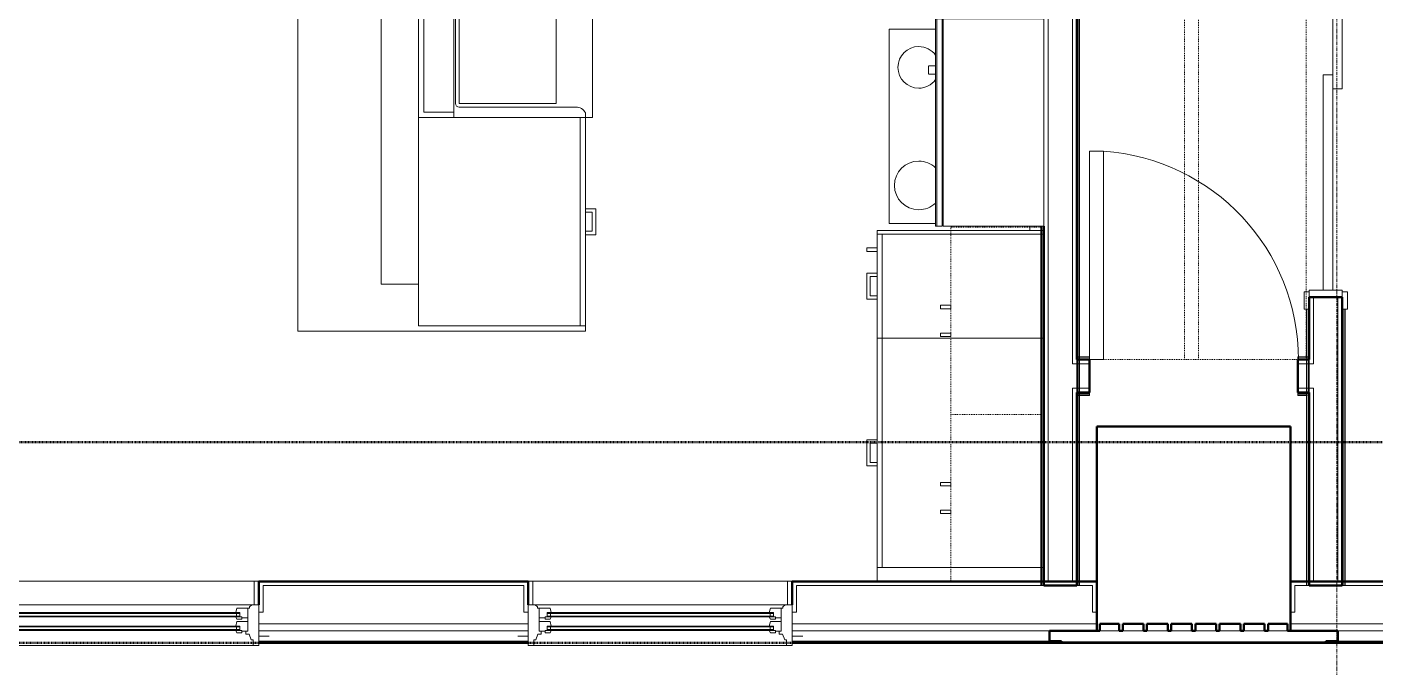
# Model space of a CAD drawing. Header units: inches. Extents: x -4235 to -464, y 9767 to 12344.
# Drawn here: x -3669.9 to -3475.8, y 9976.7 to 10068.9 of the extents above; entities that cross this region are included whole.
import ezdxf

# ---------------------------------------------------------------- set-up
doc = ezdxf.new("R2010")
doc.units = ezdxf.units.IN
doc.header["$MEASUREMENT"] = 0
for name, pattern in [('Dash', [0.25, 0.125, -0.125]), ('Dash 1_16_', [0.125, 0.0625, -0.0625]), ('Grid Line 1_2_', [0.875, 0.5, -0.125, 0.125, -0.125])]:
    doc.linetypes.add(name, pattern=pattern)
for name, color, linetype, lineweight in [('0-1', 7, 'Continuous', 5), ('0-2', 10, 'Continuous', 9), ('A-DOOR-1', 7, 'Continuous', 9), ('A-DOOR-2', 130, 'Continuous', 20), ('A-DOOR-FRAM-1', 130, 'Continuous', 20), ('A-GENM', 5, 'Continuous', 9), ('A-GENM-5', 5, 'Continuous', 50), ('A-GLAZ-1', 151, 'Continuous', 9), ('A-GLAZ-2', 151, 'Continuous', 20), ('A-GLAZ-3', 151, 'Continuous', 50), ('A-WALL', 113, 'Continuous', 13), ('A-WALL-1', 250, 'Continuous', 50), ('A-WALL-2', 50, 'Continuous', 13), ('A-WALL-3', 10, 'Continuous', 9), ('A-WALL-4', 254, 'Continuous', 9), ('A-WALL-5', 7, 'Continuous', 9), ('A-WALL-6', 113, 'Continuous', 9), ('A-WALL-7', 113, 'Continuous', 50), ('C-PROP-LINE-1', 91, 'Dash 1_16_', 50), ('P-SANR-FIXT-1', 7, 'Continuous', 9), ('P-SANR-FIXT-2', 254, 'Continuous', 9), ('Q-CASE-1', 254, 'Continuous', 9), ('Q-CASE-2', 7, 'Continuous', 9), ('Q-CASE-3', 7, 'Dash', 9), ('Q-CASE-4', 10, 'Continuous', 9), ('Q-CASE-HDLN-1', 7, 'Dash', 9), ('Q-SPCQ-1', 7, 'Continuous', 9), ('S-GRID-1', 1, 'Grid Line 1_2_', 9)]:
    doc.layers.add(name, color=color, linetype=linetype, lineweight=lineweight)

# ---------------------------------------------------------------- blocks, each defined once
blk = doc.blocks.new('Basic Wall _ INT - W4BØF - _5_8 GYP - 2X4 WOOD_BATT_ - 5_8 GYP_ - ___-2689610-BACKGROUND - 2ND FLOOR')
at = {"layer": 'A-WALL-3'}
for p, q in [((-3523.85, 10040.18), (-3523.85, 10039.56)), ((-3523.85, 10039.56), (-3523.85, 9989.06)), ((-3523.62, 10039.56), (-3523.62, 9989.06)), ((-3523.5, 10039.56), (-3523.5, 10040.18)), ((-3523.5, 9989.06), (-3523.5, 10039.56)), ((-3523.85, 9989.06), (-3523.85, 9988.44)), ((-3523.5, 9988.44), (-3523.5, 9989.06)), ((-3523.79, 9988.44), (-3523.91, 9988.44)), ((-3523.91, 9988.44), (-3523.85, 9988.44)), ((-3523.85, 9988.44), (-3523.7, 9988.44)), ((-3523.62, 9988.44), (-3523.79, 9988.44)), ((-3523.7, 9988.44), (-3523.64, 9988.44)), ((-3523.62, 9988.44), (-3523.62, 9988.44)), ((-3523.6, 9988.44), (-3523.62, 9988.44)), ((-3523.58, 9988.44), (-3523.6, 9988.44)), ((-3523.54, 9988.44), (-3523.58, 9988.44)), ((-3523.5, 9988.44), (-3523.54, 9988.44)), ((-3523.52, 9988.44), (-3523.5, 9988.44))]:
    blk.add_line(p, q, dxfattribs=at)
at = {"layer": 'A-WALL-4'}
for p, q in [((-3523.91, 10039.56), (-3523.91, 9988.44)), ((-3523.62, 10040.18), (-3523.62, 10039.56)), ((-3523.62, 9989.06), (-3523.62, 9988.44))]:
    blk.add_line(p, q, dxfattribs=at)
at = {"layer": 'A-WALL-5'}
blk.add_line((-3523.91, 10040.18), (-3523.91, 10039.56), dxfattribs=at)
blk = doc.blocks.new('Basic Wall _ INT - W4BØF - _5_8 GYP - 2X4 WOOD_BATT_ - 5_8 GYP_ - ___-2689609-BACKGROUND - 2ND FLOOR')
at = {"layer": 'A-WALL-3'}
for p, q in [((-3518.75, 10016.24), (-3518.75, 10020.99)), ((-3518.4, 10021.38), (-3518.4, 10021.28)), ((-3518.4, 10021.27), (-3518.4, 10021.19)), ((-3518.4, 10021.18), (-3518.4, 10021.13)), ((-3518.4, 10020.99), (-3518.4, 10016.24)), ((-3518.4, 10016.08), (-3518.4, 10016.04)), ((-3518.4, 10016.02), (-3518.4, 10015.95)), ((-3518.4, 10015.92), (-3518.4, 10015.83)), ((-3518.75, 9988.47), (-3518.75, 9989.06)), ((-3518.4, 9989.06), (-3518.4, 9988.47)), ((-3518.75, 9988.44), (-3518.72, 9988.44)), ((-3518.71, 9988.44), (-3518.75, 9988.44)), ((-3518.68, 9988.44), (-3518.71, 9988.44)), ((-3518.63, 9988.44), (-3518.68, 9988.44)), ((-3518.62, 9988.44), (-3518.63, 9988.44)), ((-3518.6, 9988.44), (-3518.62, 9988.44)), ((-3518.61, 9988.44), (-3518.55, 9988.44)), ((-3518.55, 9988.44), (-3518.6, 9988.44)), ((-3518.34, 9988.44), (-3518.55, 9988.44)), ((-3518.54, 9988.44), (-3518.4, 9988.44)), ((-3518.4, 9988.44), (-3518.34, 9988.44))]:
    blk.add_line(p, q, dxfattribs=at)
at = {"layer": 'A-WALL-4'}
for p, q in [((-3518.75, 10020.99), (-3518.75, 10175.67)), ((-3518.4, 10175.26), (-3518.4, 10021.4)), ((-3518.62, 10020.41), (-3518.62, 10020.99)), ((-3518.62, 10016.28), (-3518.62, 10020.36)), ((-3518.34, 10021.38), (-3518.34, 10021.28)), ((-3518.34, 10021.26), (-3518.34, 10021.19)), ((-3518.34, 10021.18), (-3518.34, 10021.13)), ((-3518.34, 10020.99), (-3518.34, 10016.24)), ((-3518.75, 9989.06), (-3518.75, 10016.24)), ((-3518.4, 10015.83), (-3518.4, 9989.06)), ((-3518.34, 10016.08), (-3518.34, 10016.04)), ((-3518.34, 10016.02), (-3518.34, 10015.95)), ((-3518.34, 10015.92), (-3518.34, 10015.83)), ((-3518.62, 9988.47), (-3518.62, 9989.06)), ((-3518.34, 9989.06), (-3518.34, 9988.47))]:
    blk.add_line(p, q, dxfattribs=at)
at = {"layer": 'A-WALL-5'}
for p, q in [((-3518.62, 10020.99), (-3518.62, 10175.67)), ((-3518.34, 10175.26), (-3518.34, 10021.4)), ((-3518.62, 9989.06), (-3518.62, 10016.24)), ((-3518.34, 10015.83), (-3518.34, 9989.06))]:
    blk.add_line(p, q, dxfattribs=at)
blk = doc.blocks.new('Basic Wall _ INT - W4BØF - _5_8 GYP - 2X4 WOOD_BATT_ - 5_8 GYP_ - ___-2689618-BACKGROUND - 2ND FLOOR')
at = {"layer": 'A-WALL-3'}
for p, q in [((-3485.64, 10021.4), (-3485.64, 10021.31)), ((-3485.64, 10021.28), (-3485.64, 10021.21)), ((-3485.64, 10021.19), (-3485.64, 10021.15)), ((-3485.64, 10020.99), (-3485.64, 10016.24)), ((-3485.29, 10016.24), (-3485.29, 10020.99)), ((-3485.64, 10016.09), (-3485.64, 10016.05)), ((-3485.64, 10016.04), (-3485.64, 10015.97)), ((-3485.64, 10015.95), (-3485.64, 10015.85)), ((-3485.64, 9989.05), (-3485.64, 9988.44)), ((-3485.29, 9988.44), (-3485.29, 9989.04)), ((-3485.58, 9988.44), (-3485.7, 9988.44)), ((-3485.7, 9988.44), (-3485.64, 9988.44)), ((-3485.64, 9988.44), (-3485.49, 9988.44)), ((-3485.49, 9988.44), (-3485.58, 9988.44)), ((-3485.43, 9988.44), (-3485.49, 9988.44)), ((-3485.49, 9988.44), (-3485.43, 9988.44)), ((-3485.41, 9988.44), (-3485.43, 9988.44)), ((-3485.41, 9988.44), (-3485.41, 9988.44)), ((-3485.39, 9988.44), (-3485.41, 9988.44)), ((-3485.35, 9988.44), (-3485.39, 9988.44)), ((-3485.33, 9988.44), (-3485.35, 9988.44)), ((-3485.29, 9988.44), (-3485.33, 9988.44)), ((-3485.31, 9988.44), (-3485.29, 9988.44))]:
    blk.add_line(p, q, dxfattribs=at)
at = {"layer": 'A-WALL-4'}
for p, q in [((-3485.64, 10028.24), (-3485.64, 10021.4)), ((-3485.29, 10020.99), (-3485.29, 10028.24)), ((-3485.7, 10021.4), (-3485.7, 10021.31)), ((-3485.7, 10021.28), (-3485.7, 10021.22)), ((-3485.7, 10020.99), (-3485.7, 10017.76)), ((-3485.41, 10020.99), (-3485.41, 10016.24)), ((-3485.7, 10017.76), (-3485.7, 10016.24)), ((-3485.7, 10016.04), (-3485.7, 10015.97)), ((-3485.7, 10015.95), (-3485.7, 10015.86)), ((-3485.64, 10015.83), (-3485.64, 9989.06)), ((-3485.29, 9989.06), (-3485.29, 10016.24)), ((-3485.7, 9989.05), (-3485.7, 9988.44)), ((-3485.41, 9989.04), (-3485.41, 9988.44))]:
    blk.add_line(p, q, dxfattribs=at)
at = {"layer": 'A-WALL-5'}
for p, q in [((-3485.7, 10028.24), (-3485.7, 10021.4)), ((-3485.41, 10028.24), (-3485.41, 10020.99)), ((-3485.7, 10015.83), (-3485.7, 9989.06)), ((-3485.41, 10016.24), (-3485.41, 9989.06))]:
    blk.add_line(p, q, dxfattribs=at)
blk = doc.blocks.new('Basic Wall _ INT - W4BØF - _5_8 GYP - 2X4 WOOD_BATT_ - 5_8 GYP_ - ___-2689617-BACKGROUND - 2ND FLOOR')
at = {"layer": 'A-WALL-3'}
for p, q in [((-3480.54, 9988.44), (-3480.54, 9989.06)), ((-3480.19, 9989.06), (-3480.19, 9988.44)), ((-3480.54, 9988.44), (-3480.51, 9988.44)), ((-3480.49, 9988.44), (-3480.54, 9988.44)), ((-3480.44, 9988.44), (-3480.49, 9988.44)), ((-3480.41, 9988.44), (-3480.44, 9988.44)), ((-3480.39, 9988.44), (-3480.41, 9988.44)), ((-3480.4, 9988.44), (-3480.33, 9988.44)), ((-3480.33, 9988.44), (-3480.39, 9988.44)), ((-3480.33, 9988.44), (-3480.19, 9988.44)), ((-3480.12, 9988.44), (-3480.33, 9988.44)), ((-3480.19, 9988.44), (-3480.12, 9988.44))]:
    blk.add_line(p, q, dxfattribs=at)
at = {"layer": 'A-WALL-4'}
for p, q in [((-3480.54, 9989.06), (-3480.54, 10028.24)), ((-3480.19, 10028.24), (-3480.19, 9989.06)), ((-3480.41, 9988.44), (-3480.41, 9989.06)), ((-3480.12, 9989.06), (-3480.12, 9988.44))]:
    blk.add_line(p, q, dxfattribs=at)
at = {"layer": 'A-WALL-5'}
for p, q in [((-3480.41, 9989.06), (-3480.41, 10028.24)), ((-3480.12, 10028.24), (-3480.12, 9989.06))]:
    blk.add_line(p, q, dxfattribs=at)
blk = doc.blocks.new('Basic Wall _ INT - W4BØF - _5_8 GYP - 2X4 WOOD_BATT_ - 5_8 GYP_ - ___-2689620-BACKGROUND - 2ND FLOOR')
at = {"layer": 'A-WALL-3'}
for p, q in [((-3518.75, 10016.24), (-3518.75, 10016.22)), ((-3518.75, 10016.14), (-3518.75, 10016.18)), ((-3518.75, 10016.11), (-3518.75, 10016.14)), ((-3518.75, 10016.09), (-3518.75, 10016.11)), ((-3518.75, 10016.1), (-3518.75, 10016.04)), ((-3518.75, 10016.04), (-3518.75, 10016.09)), ((-3518.75, 10015.95), (-3518.75, 10016.04)), ((-3518.75, 10016.03), (-3518.75, 10015.89)), ((-3518.75, 10015.83), (-3518.75, 10015.95)), ((-3518.75, 10015.89), (-3518.75, 10015.83)), ((-3518.6, 10015.89), (-3518.55, 10015.89)), ((-3518.53, 10015.89), (-3518.45, 10015.89)), ((-3518.44, 10015.89), (-3518.34, 10015.89)), ((-3485.7, 10015.89), (-3485.62, 10015.89)), ((-3485.58, 10015.89), (-3485.52, 10015.89)), ((-3485.29, 10016.22), (-3485.29, 10016.24)), ((-3485.29, 10016.18), (-3485.29, 10016.14)), ((-3485.29, 10016.14), (-3485.29, 10016.13)), ((-3485.29, 10016.13), (-3485.29, 10016.11)), ((-3485.29, 10016.11), (-3485.29, 10016.04)), ((-3485.29, 10016.04), (-3485.29, 10016.1)), ((-3485.29, 10016.04), (-3485.29, 10015.95)), ((-3485.29, 10015.89), (-3485.29, 10016.03)), ((-3485.29, 10015.95), (-3485.29, 10015.83)), ((-3485.29, 10015.83), (-3485.29, 10015.89))]:
    blk.add_line(p, q, dxfattribs=at)
at = {"layer": 'A-WALL-4'}
for p, q in [((-3518.75, 10016.2), (-3518.75, 10016.24)), ((-3516.91, 10016.24), (-3518.75, 10016.24)), ((-3518.75, 10016.18), (-3518.75, 10016.2)), ((-3518.6, 10015.83), (-3518.55, 10015.83)), ((-3518.53, 10015.83), (-3518.45, 10015.83)), ((-3518.44, 10015.83), (-3518.34, 10015.83)), ((-3518.34, 10015.89), (-3516.91, 10015.89)), ((-3516.91, 10016.22), (-3516.91, 10016.24)), ((-3516.91, 10016.04), (-3516.91, 10016.1)), ((-3516.91, 10015.89), (-3516.91, 10016.03)), ((-3516.91, 10015.83), (-3516.91, 10015.89)), ((-3486.91, 10016.24), (-3486.91, 10016.22)), ((-3485.29, 10016.24), (-3486.91, 10016.24)), ((-3486.91, 10016.1), (-3486.91, 10016.04)), ((-3486.91, 10016.03), (-3486.91, 10015.89)), ((-3486.91, 10015.89), (-3486.91, 10015.83)), ((-3486.91, 10015.89), (-3485.7, 10015.89)), ((-3485.7, 10015.83), (-3485.62, 10015.83)), ((-3485.58, 10015.83), (-3485.52, 10015.83)), ((-3485.29, 10016.24), (-3485.29, 10016.2)), ((-3485.29, 10016.2), (-3485.29, 10016.18))]:
    blk.add_line(p, q, dxfattribs=at)
at = {"layer": 'A-WALL-5'}
for p, q in [((-3518.75, 10016.11), (-3516.91, 10016.11)), ((-3518.34, 10015.83), (-3516.91, 10015.83)), ((-3516.91, 10016.24), (-3516.91, 10016.2)), ((-3516.91, 10016.2), (-3516.91, 10016.11)), ((-3516.91, 10016.11), (-3516.91, 10015.83)), ((-3486.91, 10016.2), (-3486.91, 10016.24)), ((-3486.91, 10016.11), (-3486.91, 10016.2)), ((-3486.91, 10016.11), (-3485.29, 10016.11)), ((-3486.91, 10015.83), (-3486.91, 10016.11)), ((-3486.91, 10015.83), (-3485.7, 10015.83))]:
    blk.add_line(p, q, dxfattribs=at)
blk = doc.blocks.new('Basic Wall _ INT - W4BØF - _5_8 GYP - 2X4 WOOD_BATT_ - 5_8 GYP_ - ___-2689619-BACKGROUND - 2ND FLOOR')
at = {"layer": 'A-WALL-3'}
for p, q in [((-3518.75, 10021.11), (-3518.75, 10021.4)), ((-3518.75, 10021.4), (-3518.75, 10021.34)), ((-3518.75, 10021.34), (-3518.75, 10021.2)), ((-3518.75, 10021.19), (-3518.75, 10021.13)), ((-3518.75, 10021.1), (-3518.75, 10021.11)), ((-3518.75, 10021.09), (-3518.75, 10021.1)), ((-3518.75, 10021.05), (-3518.75, 10021.09)), ((-3518.75, 10021.01), (-3518.75, 10020.99)), ((-3518.59, 10021.34), (-3518.55, 10021.34)), ((-3518.53, 10021.34), (-3518.45, 10021.34)), ((-3518.43, 10021.34), (-3518.34, 10021.34)), ((-3485.7, 10021.34), (-3485.61, 10021.34)), ((-3485.58, 10021.34), (-3485.51, 10021.34)), ((-3485.49, 10021.34), (-3485.44, 10021.34)), ((-3485.29, 10021.34), (-3485.29, 10021.4)), ((-3485.29, 10021.4), (-3485.29, 10021.19)), ((-3485.29, 10021.2), (-3485.29, 10021.34)), ((-3485.29, 10021.13), (-3485.29, 10021.19)), ((-3485.29, 10021.19), (-3485.29, 10021.13)), ((-3485.29, 10021.13), (-3485.29, 10021.11)), ((-3485.29, 10021.11), (-3485.29, 10021.07)), ((-3485.29, 10021.07), (-3485.29, 10021.05)), ((-3485.29, 10020.99), (-3485.29, 10021.01))]:
    blk.add_line(p, q, dxfattribs=at)
at = {"layer": 'A-WALL-4'}
for p, q in [((-3518.75, 10021.03), (-3518.75, 10021.05)), ((-3518.75, 10020.99), (-3518.75, 10021.03)), ((-3516.91, 10020.99), (-3518.75, 10020.99)), ((-3518.59, 10021.4), (-3518.55, 10021.4)), ((-3518.53, 10021.4), (-3518.45, 10021.4)), ((-3518.43, 10021.4), (-3518.34, 10021.4)), ((-3518.34, 10021.34), (-3516.91, 10021.34)), ((-3516.91, 10021.34), (-3516.91, 10021.4)), ((-3516.91, 10021.2), (-3516.91, 10021.34)), ((-3516.91, 10021.13), (-3516.91, 10021.19)), ((-3516.91, 10020.99), (-3516.91, 10021.01)), ((-3486.91, 10021.4), (-3486.91, 10021.34)), ((-3486.91, 10021.34), (-3486.91, 10021.2)), ((-3486.91, 10021.34), (-3485.7, 10021.34)), ((-3486.91, 10021.19), (-3486.91, 10021.13)), ((-3486.91, 10021.01), (-3486.91, 10020.99)), ((-3485.29, 10020.99), (-3486.91, 10020.99)), ((-3485.7, 10021.4), (-3485.61, 10021.4)), ((-3485.58, 10021.4), (-3485.51, 10021.4)), ((-3485.49, 10021.4), (-3485.44, 10021.4)), ((-3485.29, 10021.05), (-3485.29, 10021.03)), ((-3485.29, 10021.03), (-3485.29, 10020.99))]:
    blk.add_line(p, q, dxfattribs=at)
at = {"layer": 'A-WALL-5'}
for p, q in [((-3516.91, 10021.11), (-3518.75, 10021.11)), ((-3518.34, 10021.4), (-3516.91, 10021.4)), ((-3516.91, 10021.4), (-3516.91, 10021.11)), ((-3516.91, 10021.11), (-3516.91, 10021.03)), ((-3516.91, 10021.03), (-3516.91, 10020.99)), ((-3486.91, 10021.11), (-3486.91, 10021.4)), ((-3486.91, 10021.4), (-3485.7, 10021.4)), ((-3485.29, 10021.11), (-3486.91, 10021.11)), ((-3486.91, 10021.03), (-3486.91, 10021.11)), ((-3486.91, 10020.99), (-3486.91, 10021.03))]:
    blk.add_line(p, q, dxfattribs=at)
blk = doc.blocks.new('SWING - SINGLE - FLUSH - 30_ x 70_ - MAGIC PAK DOOR - ACOUSTICAL SEAL - IN CLOSET-3199408-BACKGROUND - 2ND FLOOR')
at = {"layer": 'A-DOOR-1'}
blk.add_arc((15, -2.375), 30.067, 180, 266.18593, dxfattribs=at)
at = {"layer": 'A-DOOR-2'}
for p, q in [((13, -2.375), (13, -32.375)), ((15, -2.375), (13, -2.375)), ((15, -2.375), (15, -32.375)), ((15, -32.375), (13, -32.375))]:
    blk.add_line(p, q, dxfattribs=at)
blk = doc.blocks.new('OD_CW_Closet - OD_CW_Closet-2062944-BACKGROUND - 2ND FLOOR')
at = {"layer": 'Q-CASE-HDLN-1'}
for p, q in [((160.64, 24), (0.74, 24)), ((0.74, 24), (0.74, -9)), ((0.74, 8.5), (160.64, 8.5)), ((0.74, 6.5), (160.64, 6.5)), ((0.74, -9), (160.64, -9))]:
    blk.add_line(p, q, dxfattribs=at)
blk = doc.blocks.new('SLIDING - FLUSH - 5-0 x 6-8-3203585-BACKGROUND - 2ND FLOOR')
at = {"layer": 'A-DOOR-1'}
for p, q in [((-30.25, 3), (-32.75, 3)), ((-32.75, 3), (-32.75, 2.25)), ((-32.75, 2.25), (-30.25, 2.25)), ((-30.25, 2.25), (-30.25, 3)), ((30.25, 3), (30.25, 2.25)), ((32.75, 3), (30.25, 3)), ((30.25, 2.25), (32.75, 2.25)), ((32.75, 2.25), (32.75, 3)), ((-30.25, -2.5), (-32.75, -2.5)), ((-32.75, -2.5), (-32.75, -3.25)), ((-32.75, -3.25), (-30.25, -3.25)), ((-30.25, -3.25), (-30.25, -2.5)), ((32.75, -2.5), (30.25, -2.5)), ((30.25, -2.5), (30.25, -3.25)), ((30.25, -3.25), (32.75, -3.25)), ((32.75, -3.25), (32.75, -2.5))]:
    blk.add_line(p, q, dxfattribs=at)
at = {"layer": 'A-DOOR-2'}
for p, q in [((1, 2.25), (-30, 2.25)), ((-30, 2.25), (-30, 0.88)), ((1, 0.88), (1, 2.25)), ((-30, 0.88), (1, 0.88)), ((30, 0.88), (-1, 0.88)), ((-1, 0.88), (-1, -0.5)), ((30, -0.5), (30, 0.88)), ((-1, -0.5), (30, -0.5))]:
    blk.add_line(p, q, dxfattribs=at)
at = {"layer": 'A-DOOR-FRAM-1'}
for p, q in [((-30, 2.25), (-31, 2.25)), ((-31, 2.25), (-31, -2.5)), ((-30, -2.5), (-30, 2.25)), ((31, 2.25), (30, 2.25)), ((30, 2.25), (30, -2.5)), ((31, -2.5), (31, 2.25)), ((-31, -2.5), (-30, -2.5)), ((30, -2.5), (31, -2.5))]:
    blk.add_line(p, q, dxfattribs=at)
blk = doc.blocks.new('Range - 24_ x 30_-V5-BACKGROUND - 2ND FLOOR')
at = {"layer": 'Q-SPCQ-1'}
blk.add_line((0, -22), (0.62, -22), dxfattribs=at)
for centre, radius, start, end in [((6.5, -6), 3.5, 360, 180), ((23.5, -6), 3, 0, 180), ((6.5, -6), 3.5, 180, 223.5602), ((6.5, -6), 3.5, 316.3935, 0), ((23.5, -6), 3, 180, 233.8773), ((23.5, -6), 3, 306.1227, 0), ((6.5, -6), 3.5, 261.0228, 278.9772)]:
    blk.add_arc(centre, radius, start, end, dxfattribs=at)
blk = doc.blocks.new('Single Door 1 Drawer 211 - 211 Base Cabinet Single Door1 Drawer 15_-2709781-BACKGROUND - 2ND FLOOR')
at = {"layer": 'Q-CASE-1'}
for p, q in [((-11.26, 24), (3.74, 24)), ((-11.26, 23.25), (-11.26, 24)), ((-5.14, 24), (-5.64, 24)), ((-2.39, 24), (-1.89, 24)), ((1.73, 24), (1.24, 24)), ((3.74, 24), (3.74, 23.25)), ((3.74, 23.25), (-11.26, 23.25)), ((-11.26, 23.25), (-11.26, 0.37)), ((3.74, 0.37), (3.74, 23.25))]:
    blk.add_line(p, q, dxfattribs=at)
at = {"layer": 'Q-CASE-2'}
for p, q in [((-1.89, 25.5), (-5.64, 25.5)), ((-5.64, 25.5), (-5.64, 24)), ((-1.89, 24), (-1.89, 25.5)), ((1.73, 25.5), (1.24, 25.5)), ((1.24, 25.5), (1.24, 24)), ((1.73, 24), (1.73, 25.5)), ((-5.14, 24), (-5.14, 25)), ((-5.14, 25), (-2.39, 25)), ((-2.39, 25), (-2.39, 24))]:
    blk.add_line(p, q, dxfattribs=at)
at = {"layer": 'Q-CASE-4'}
for p, q in [((1.73, 24), (1.24, 24)), ((-11.26, 0.37), (-11.26, 0)), ((3.74, 0), (3.74, 0.37)), ((-11.26, 0), (3.74, 0))]:
    blk.add_line(p, q, dxfattribs=at)
blk = doc.blocks.new('300 Series Wall Hung Cabinet_302 - 24_ X 36_-2573584-BACKGROUND - 2ND FLOOR')
at = {"layer": 'Q-CASE-2'}
for p, q in [((-2.25, -13.19), (-1.76, -13.19)), ((-2.25, -13.19), (-2.25, -14.69)), ((-1.76, -14.69), (-1.76, -13.19)), ((1.75, -13.19), (2.24, -13.19)), ((1.75, -13.19), (1.75, -14.69)), ((2.24, -14.69), (2.24, -13.19)), ((-2.25, -14.69), (-1.76, -14.69)), ((1.75, -14.69), (2.24, -14.69))]:
    blk.add_line(p, q, dxfattribs=at)
at = {"layer": 'Q-CASE-3'}
for p, q in [((12, -0.19), (-12, -0.19)), ((-12, -0.19), (-12, -13.19)), ((12, -13.19), (12, -0.19)), ((-12, -13.19), (12, -13.19))]:
    blk.add_line(p, q, dxfattribs=at)
blk = doc.blocks.new('30quot_MicrowaveVent_11166 - 70cm miele oven-2804781-BACKGROUND - 2ND FLOOR')
at = {"layer": 'Q-CASE-2'}
for p, q in [((15.68, 15.6), (-14.2, 15.6)), ((-14.2, 15.39), (-14.2, 15.6)), ((8.88, 16.6), (7.69, 16.6)), ((7.69, 15.63), (7.69, 16.55)), ((8.88, 16.55), (8.88, 15.63)), ((15.68, 15.6), (15.68, 15.39)), ((-14.2, 14.61), (-14.2, 15.39)), ((15.68, 15.39), (-14.2, 15.39)), ((15.68, 14.61), (-14.2, 14.61)), ((-14.2, 0), (-14.2, 14.49)), ((-14.2, 14.49), (15.68, 14.49)), ((15.68, 15.39), (15.68, 14.61)), ((15.68, 14.49), (15.68, 0)), ((-14.2, 0), (15.68, 0))]:
    blk.add_line(p, q, dxfattribs=at)
blk = doc.blocks.new('Vanity Cabinet-Double Door - 33_-V11-BACKGROUND - 2ND FLOOR')
at = {"layer": 'Q-CASE-1'}
for p, q in [((-15.76, -5.06), (-15.76, 0)), ((-15.76, 0), (-15.76, -5.06)), ((17.24, 0), (17.24, -5.06)), ((17.24, -5.06), (17.24, 0)), ((-15.01, -0.75), (-15.01, -5.06)), ((-0.34, -0.75), (-15.01, -0.75)), ((16.49, -0.75), (1.82, -0.75)), ((16.49, -5.06), (16.49, -0.75))]:
    blk.add_line(p, q, dxfattribs=at)
at = {"layer": 'Q-CASE-4'}
for p, q in [((-15.76, 0), (17.24, 0)), ((17.24, 0), (-15.76, 0)), ((17.24, 0), (-15.76, 0))]:
    blk.add_line(p, q, dxfattribs=at)
blk = doc.blocks.new('Base Cabinet 3 Drawer 230 - Base Cabinet 3 Drawer 230 30_-2571672-BACKGROUND - 2ND FLOOR')
at = {"layer": 'Q-CASE-1'}
for p, q in [((-14.26, -23.25), (-14.26, 0)), ((-14.26, 0), (15.74, 0)), ((15.74, 0), (15.74, -23.25)), ((-14.26, -23.25), (-14.26, -24)), ((15.74, -23.25), (-14.26, -23.25)), ((15.74, -24), (15.74, -23.25)), ((-14.26, -24), (15.74, -24)), ((-1.14, -24), (-0.64, -24)), ((2.61, -24), (2.11, -24))]:
    blk.add_line(p, q, dxfattribs=at)
at = {"layer": 'Q-CASE-2'}
for p, q in [((-1.14, -24), (-1.14, -25.5)), ((-0.64, -25), (-0.64, -24)), ((2.11, -25), (-0.64, -25)), ((2.11, -24), (2.11, -25)), ((2.61, -25.5), (2.61, -24)), ((-1.14, -25.5), (2.61, -25.5))]:
    blk.add_line(p, q, dxfattribs=at)
at = {"layer": 'Q-CASE-4'}
for p, q in [((-1.14, -24), (-0.64, -24)), ((-1.14, -24), (-0.64, -24)), ((2.61, -24), (2.11, -24)), ((2.61, -24), (2.11, -24))]:
    blk.add_line(p, q, dxfattribs=at)
blk = doc.blocks.new('Stainless Steel Farmhous Kitchen Sink - Stainless Steel Farmhous Kitchen Sink-V96-BACKGROUND - 2ND FLOOR')
at = {"layer": 'P-SANR-FIXT-1'}
for p, q in [((-33, 22.2), (-33, 21.18)), ((0, 22.2), (-33, 22.2)), ((0, 21.18), (0, 22.2)), ((-31, 3), (-31, 16.96)), ((-31, 16.96), (-2, 16.96)), ((-2, 16.96), (-2, 3)), ((-17.08, 3), (-31, 3)), ((-2, 3), (-15.65, 3))]:
    blk.add_line(p, q, dxfattribs=at)
at = {"layer": 'P-SANR-FIXT-2'}
for p, q in [((-33, 21.18), (-33, 2.25)), ((0, 2.25), (0, 21.18)), ((-33, 2.25), (-17.09, 2.25)), ((-15.89, 2.25), (0, 2.25))]:
    blk.add_line(p, q, dxfattribs=at)
blk = doc.blocks.new('Base Cabinet 3 Drawer 230 - Base Cabinet 3 Drawer 230 33_-V126-BACKGROUND - 2ND FLOOR')
at = {"layer": 'Q-CASE-1'}
for p, q in [((-15.76, 24), (17.24, 24)), ((-15.76, 23.25), (-15.76, 24)), ((-0.64, 24), (-1.14, 24)), ((2.11, 24), (2.61, 24)), ((17.24, 24), (17.24, 23.25)), ((17.24, 23.25), (-15.76, 23.25)), ((-15.76, 23.25), (-15.76, 0.37)), ((17.24, 0.37), (17.24, 23.25))]:
    blk.add_line(p, q, dxfattribs=at)
at = {"layer": 'Q-CASE-2'}
for p, q in [((2.61, 25.5), (-1.14, 25.5)), ((-1.14, 25.5), (-1.14, 24)), ((2.61, 24), (2.61, 25.5)), ((-0.64, 24), (-0.64, 25)), ((-0.64, 25), (2.11, 25)), ((2.11, 25), (2.11, 24))]:
    blk.add_line(p, q, dxfattribs=at)
at = {"layer": 'Q-CASE-4'}
for p, q in [((-0.64, 24), (-1.14, 24)), ((-0.64, 24), (-1.14, 24)), ((2.11, 24), (2.61, 24)), ((2.11, 24), (2.61, 24)), ((-15.76, 0.37), (-15.76, 0)), ((17.24, 0), (17.24, 0.37)), ((-15.76, 0), (17.24, 0))]:
    blk.add_line(p, q, dxfattribs=at)
blk = doc.blocks.new('300 Series Wall Hung Cabinet_302 - 27_ X 36_-2605031-BACKGROUND - 2ND FLOOR')
at = {"layer": 'Q-CASE-2'}
for p, q in [((-1.76, 14.69), (-2.25, 14.69)), ((-2.25, 14.69), (-2.25, 13.19)), ((-1.76, 13.19), (-1.76, 14.69)), ((2.24, 14.69), (1.75, 14.69)), ((1.75, 14.69), (1.75, 13.19)), ((2.24, 13.19), (2.24, 14.69)), ((-1.76, 13.19), (-2.25, 13.19)), ((2.24, 13.19), (1.75, 13.19))]:
    blk.add_line(p, q, dxfattribs=at)
at = {"layer": 'Q-CASE-3'}
for p, q in [((-13.5, 0.19), (-13.5, 13.19)), ((-13.5, 13.19), (13.5, 13.19)), ((13.5, 13.19), (13.5, 0.19)), ((13.5, 0.19), (-13.5, 0.19))]:
    blk.add_line(p, q, dxfattribs=at)
blk = doc.blocks.new('CTR - 1st Phase - Unit Layouts_rvt-1-BACKGROUND - 2ND FLOOR')
at = {"layer": 'A-WALL-1'}
for p, q in [((-3518.75, 10020.99), (-3518.75, 10175.67)), ((-3523.5, 10040.18), (-3523.5, 9988.44)), ((-3480.54, 10029.99), (-3485.29, 10029.99)), ((-3485.29, 10029.99), (-3485.29, 10020.99)), ((-3480.54, 9988.44), (-3480.54, 10029.99)), ((-3516.91, 10020.99), (-3518.75, 10020.99)), ((-3516.91, 10016.24), (-3516.91, 10020.99)), ((-3485.29, 10020.99), (-3486.91, 10020.99)), ((-3486.91, 10020.99), (-3486.91, 10016.24)), ((-3518.75, 9988.44), (-3518.75, 10016.24)), ((-3518.75, 10016.24), (-3516.91, 10016.24)), ((-3486.91, 10016.24), (-3485.29, 10016.24)), ((-3485.29, 10016.24), (-3485.29, 9988.44)), ((-3523.5, 9988.44), (-3522.87, 9988.44)), ((-3522.87, 9988.44), (-3519.37, 9988.44)), ((-3519.37, 9988.44), (-3518.75, 9988.44)), ((-3485.29, 9988.44), (-3484.66, 9988.44)), ((-3484.66, 9988.44), (-3481.16, 9988.44)), ((-3481.16, 9988.44), (-3480.54, 9988.44))]:
    blk.add_line(p, q, dxfattribs=at)
at = {"layer": 'A-WALL-2'}
for p, q in [((-3519.37, 10176.3), (-3519.37, 10020.36)), ((-3522.87, 10157.69), (-3522.87, 9989.06)), ((-3484.66, 10029.99), (-3484.66, 10020.36)), ((-3481.16, 10029.99), (-3481.16, 9989.06)), ((-3519.37, 10020.36), (-3518.75, 10020.36)), ((-3518.75, 10020.36), (-3516.91, 10020.36)), ((-3486.91, 10020.36), (-3485.29, 10020.36)), ((-3485.29, 10020.36), (-3484.66, 10020.36)), ((-3519.37, 10016.86), (-3519.37, 9989.06)), ((-3519.37, 10016.86), (-3518.75, 10016.86)), ((-3518.75, 10016.86), (-3516.91, 10016.86)), ((-3486.91, 10016.86), (-3485.29, 10016.86)), ((-3485.29, 10016.86), (-3484.66, 10016.86)), ((-3484.66, 10016.86), (-3484.66, 9989.06)), ((-3522.87, 9989.06), (-3519.37, 9989.06)), ((-3484.66, 9989.06), (-3481.16, 9989.06))]:
    blk.add_line(p, q, dxfattribs=at)
at = {"layer": 'A-WALL-3'}
for p, q in [((-3518.75, 10021.4), (-3518.75, 10175.26)), ((-3618.87, 10158.84), (-3618.87, 10031.84)), ((-3613.5, 10055.84), (-3613.5, 10088.84)), ((-3613.5, 10031.84), (-3613.5, 10055.84)), ((-3523.5, 10040.18), (-3523.5, 10039.56)), ((-3523.5, 10039.56), (-3523.5, 9989.06)), ((-3613.5, 10031.84), (-3618.87, 10031.84)), ((-3485.29, 10029.99), (-3480.54, 10029.99)), ((-3485.29, 10028.24), (-3485.29, 10021.4)), ((-3480.54, 9989.06), (-3480.54, 10028.24)), ((-3518.75, 10021.13), (-3518.75, 10021.4)), ((-3518.55, 10020.99), (-3518.59, 10020.99)), ((-3518.45, 10020.99), (-3518.53, 10020.99)), ((-3518.34, 10020.99), (-3518.43, 10020.99)), ((-3516.91, 10020.99), (-3518.34, 10020.99)), ((-3485.7, 10020.99), (-3486.91, 10020.99)), ((-3485.61, 10020.99), (-3485.7, 10020.99)), ((-3485.51, 10020.99), (-3485.58, 10020.99)), ((-3485.44, 10020.99), (-3485.49, 10020.99)), ((-3485.29, 10021.4), (-3485.29, 10021.13)), ((-3518.75, 10015.83), (-3518.75, 10016.09)), ((-3518.75, 9989.06), (-3518.75, 10015.83)), ((-3518.6, 10016.24), (-3518.55, 10016.24)), ((-3518.53, 10016.24), (-3518.45, 10016.24)), ((-3518.44, 10016.24), (-3518.34, 10016.24)), ((-3518.34, 10016.24), (-3516.91, 10016.24)), ((-3486.91, 10016.24), (-3485.7, 10016.24)), ((-3485.7, 10016.24), (-3485.62, 10016.24)), ((-3485.58, 10016.24), (-3485.52, 10016.24)), ((-3485.29, 10016.09), (-3485.29, 10015.83)), ((-3485.29, 10015.83), (-3485.29, 9989.06)), ((-3523.5, 9989.06), (-3523.5, 9988.44)), ((-3518.75, 9988.47), (-3518.75, 9989.06)), ((-3485.29, 9989.04), (-3485.29, 9988.44)), ((-3480.54, 9988.44), (-3480.54, 9989.06)), ((-3518.75, 9988.44), (-3523.5, 9988.44)), ((-3480.54, 9988.44), (-3485.29, 9988.44))]:
    blk.add_line(p, q, dxfattribs=at)
at = {"layer": 'A-WALL-4'}
for p, q in [((-3618.87, 10031.84), (-3618.87, 10158.84)), ((-3613.5, 10158.84), (-3613.5, 10031.84)), ((-3613.5, 10031.84), (-3618.87, 10031.84)), ((-3516.91, 10020.99), (-3516.91, 10016.24)), ((-3486.91, 10016.24), (-3486.91, 10020.99))]:
    blk.add_line(p, q, dxfattribs=at)
at = {"layer": 'A-WALL-6'}
for p, q in [((-3630.87, 10165.59), (-3630.87, 10025.06)), ((-3630.87, 10025.06), (-3630.87, 10165.59)), ((-3608.18, 10057.84), (-3608.18, 10071.65)), ((-3608.18, 10071.65), (-3608.18, 10057.84)), ((-3545.75, 10068.56), (-3545.75, 10040.56)), ((-3539.1, 10068.56), (-3545.75, 10068.56)), ((-3545.75, 10068.56), (-3545.75, 10040.56)), ((-3539.1, 10068.56), (-3545.75, 10068.56)), ((-3537.99, 10068.56), (-3538.11, 10068.56)), ((-3537.99, 10068.56), (-3538.11, 10068.56)), ((-3590.83, 10057.34), (-3607.68, 10057.34)), ((-3607.68, 10057.34), (-3590.83, 10057.34)), ((-3589.5, 10025.06), (-3589.5, 10056.52)), ((-3589.5, 10056.52), (-3589.5, 10025.06)), ((-3547.5, 9989.06), (-3547.5, 10039.56)), ((-3547.5, 10039.56), (-3523.87, 10039.56)), ((-3547.5, 10039.56), (-3523.87, 10039.56)), ((-3547.5, 9989.06), (-3547.5, 10039.56)), ((-3545.75, 10040.56), (-3539.1, 10040.56)), ((-3545.75, 10040.56), (-3539.1, 10040.56)), ((-3538.11, 10040.56), (-3537.99, 10040.56)), ((-3538.11, 10040.56), (-3537.99, 10040.56)), ((-3523.87, 10039.56), (-3523.5, 10039.56)), ((-3523.87, 10039.56), (-3523.5, 10039.56)), ((-3523.5, 10039.56), (-3523.5, 9989.06)), ((-3523.5, 10039.56), (-3523.5, 9989.06)), ((-3630.87, 10025.06), (-3589.5, 10025.06)), ((-3589.5, 10025.06), (-3630.87, 10025.06)), ((-3523.87, 9989.06), (-3547.5, 9989.06)), ((-3547.5, 9989.06), (-3523.87, 9989.06)), ((-3523.5, 9989.06), (-3523.87, 9989.06)), ((-3523.87, 9989.06), (-3523.5, 9989.06))]:
    blk.add_line(p, q, dxfattribs=at)
for centre, radius, start, end in [((-3607.68, 10057.84), 0.5, 180, 270), ((-3607.68, 10057.84), 0.5, 180, 270), ((-3590.83, 10055.84), 1.5, 27.0565, 90), ((-3590.83, 10055.84), 1.5, 27.0565, 90)]:
    blk.add_arc(centre, radius, start, end, dxfattribs=at)
at = {"layer": '0-2'}
for name in ['Basic Wall _ INT - W4BØF - _5_8 GYP - 2X4 WOOD_BATT_ - 5_8 GYP_ - ___-2689610-BACKGROUND - 2ND FLOOR', 'Basic Wall _ INT - W4BØF - _5_8 GYP - 2X4 WOOD_BATT_ - 5_8 GYP_ - ___-2689609-BACKGROUND - 2ND FLOOR', 'Basic Wall _ INT - W4BØF - _5_8 GYP - 2X4 WOOD_BATT_ - 5_8 GYP_ - ___-2689617-BACKGROUND - 2ND FLOOR', 'Basic Wall _ INT - W4BØF - _5_8 GYP - 2X4 WOOD_BATT_ - 5_8 GYP_ - ___-2689618-BACKGROUND - 2ND FLOOR', 'Basic Wall _ INT - W4BØF - _5_8 GYP - 2X4 WOOD_BATT_ - 5_8 GYP_ - ___-2689619-BACKGROUND - 2ND FLOOR', 'Basic Wall _ INT - W4BØF - _5_8 GYP - 2X4 WOOD_BATT_ - 5_8 GYP_ - ___-2689620-BACKGROUND - 2ND FLOOR']:
    blk.add_blockref(name, (0, 0), dxfattribs=at)
for name, p, rotation in [('OD_CW_Closet - OD_CW_Closet-2062944-BACKGROUND - 2ND FLOOR', (-3494.75, 10020.25), 90.00000000000412), ('SLIDING - FLUSH - 5-0 x 6-8-3203585-BACKGROUND - 2ND FLOOR', (-3482.79, 10060.99), 270.0000000000031), ('Vanity Cabinet-Double Door - 33_-V11-BACKGROUND - 2ND FLOOR', (-3613.5, 10071.6), 89.99999999999501), ('Stainless Steel Farmhous Kitchen Sink - Stainless Steel Farmhous Kitchen Sink-V96-BACKGROUND - 2ND FLOOR', (-3610.68, 10055.84), 270.0000000000046), ('30quot_MicrowaveVent_11166 - 70cm miele oven-2804781-BACKGROUND - 2ND FLOOR', (-3523.5, 10054.39), 90.00000000000091), ('Range - 24_ x 30_-V5-BACKGROUND - 2ND FLOOR', (-3547.5, 10039.56), 89.9999999999857), ('Base Cabinet 3 Drawer 230 - Base Cabinet 3 Drawer 230 30_-2571672-BACKGROUND - 2ND FLOOR', (-3613.5, 10040.1), 89.99999999999501), ('SWING - SINGLE - FLUSH - 30_ x 70_ - MAGIC PAK DOOR - ACOUSTICAL SEAL - IN CLOSET-3199408-BACKGROUND - 2ND FLOOR', (-3501.91, 10018.61), 180), ('Single Door 1 Drawer 211 - 211 Base Cabinet Single Door1 Drawer 15_-2709781-BACKGROUND - 2ND FLOOR', (-3523.5, 10035.33), 90.00000000000091), ('300 Series Wall Hung Cabinet_302 - 27_ X 36_-2605031-BACKGROUND - 2ND FLOOR', (-3523.69, 10026.56), 90), ('Base Cabinet 3 Drawer 230 - Base Cabinet 3 Drawer 230 33_-V126-BACKGROUND - 2ND FLOOR', (-3523.5, 10006.83), 90.0000000000011), ('300 Series Wall Hung Cabinet_302 - 24_ X 36_-2573584-BACKGROUND - 2ND FLOOR', (-3523.69, 10001.06), 270)]:
    blk.add_blockref(name, p, dxfattribs=dict(at, rotation=rotation))
blk = doc.blocks.new('Window-Double_Hung-Andersen-400_Series-Tilt_Wash - DOUBLE HUNG - REVERSE COTTAGE - 2ND FLOOR-2888952-BACKGROUND - 2ND FLOOR')
at = {"layer": 'A-GLAZ-1'}
for p, q in [((-19.01, 2.44), (-19.01, 3.94)), ((-19.01, 3.94), (-18.95, 3.94)), ((-18.95, 4.44), (18.95, 4.44)), ((-18.95, 1.06), (-18.95, 4.44)), ((-18.32, 1.06), (-18.32, 4.44)), ((18.32, 1.06), (18.32, 4.44)), ((18.95, 4.44), (18.95, 1.06)), ((18.95, 3.94), (19.01, 3.94)), ((19.01, 3.94), (19.01, 2.44)), ((-18.95, 2.44), (-19.01, 2.44)), ((19.01, 2.44), (18.95, 2.44)), ((18.95, 1.06), (-18.95, 1.06)), ((-16.29, -0.19), (-15.7, -0.19)), ((-16.29, -0.56), (-15.7, -0.56)), ((-15.82, -0.56), (-15.82, -0.19)), ((-15.7, -0.06), (15.7, -0.06)), ((-15.7, -0.19), (15.7, -0.19)), ((-15.7, -0.56), (15.7, -0.56)), ((-15.7, -0.69), (15.7, -0.69)), ((16.29, -0.19), (15.7, -0.19)), ((16.29, -0.56), (15.7, -0.56)), ((15.82, -0.56), (15.82, -0.19)), ((-16.29, -2.13), (-15.7, -2.13)), ((-16.29, -2.5), (-15.7, -2.5)), ((-15.82, -2.5), (-15.82, -2.13)), ((-15.7, -2), (15.7, -2)), ((-15.7, -2.13), (15.7, -2.13)), ((-15.7, -2.5), (15.7, -2.5)), ((-15.7, -2.63), (15.7, -2.63)), ((16.29, -2.13), (15.7, -2.13)), ((16.29, -2.5), (15.7, -2.5)), ((15.82, -2.5), (15.82, -2.13))]:
    blk.add_line(p, q, dxfattribs=at)
at = {"layer": 'A-GLAZ-2'}
for p, q in [((-19.01, 1.06), (19.01, 1.06)), ((-19.01, -4.81), (-19.01, 1.06)), ((-17.67, 0.78), (-18, 1.06)), ((-17.67, 0.78), (-17.67, 0.56)), ((-17.67, 0.56), (-15.86, 0.56)), ((-17.42, -2.75), (-17.42, 0.56)), ((-15.86, 0.56), (-15.7, -0.06)), ((15.86, 0.56), (15.7, -0.06)), ((17.67, 0.56), (15.86, 0.56)), ((17.42, -2.75), (17.42, 0.56)), ((17.67, 0.78), (18, 1.06)), ((17.67, 0.78), (17.67, 0.56)), ((19.01, 1.06), (19.01, -4.81)), ((-17.42, -0.81), (-16.57, -0.81)), ((-17.42, -1.37), (-15.86, -1.37)), ((-16.57, -0.69), (-16.57, -1.03)), ((-15.7, -0.69), (-16.57, -0.69)), ((-15.86, -1.03), (-16.57, -1.03)), ((-16.29, -0.69), (-16.29, -0.06)), ((-15.7, -0.06), (-16.29, -0.06)), ((-15.86, -1.03), (-15.7, -0.69)), ((-15.86, -1.37), (-15.7, -2)), ((15.7, -0.06), (16.29, -0.06)), ((15.86, -1.03), (15.7, -0.69)), ((15.7, -0.69), (16.57, -0.69)), ((15.86, -1.37), (15.7, -2)), ((15.86, -1.03), (16.57, -1.03)), ((17.42, -1.37), (15.86, -1.37)), ((16.29, -0.69), (16.29, -0.06)), ((16.57, -0.69), (16.57, -1.03)), ((17.42, -0.81), (16.57, -0.81)), ((-19.01, -3.44), (-20.51, -3.44)), ((-17.92, -4), (-17.61, -3.19)), ((-17.61, -3.19), (-17.14, -3.19)), ((-17.42, -2.75), (-16.57, -2.75)), ((-17.14, -3.19), (-17.14, -2.75)), ((-16.57, -2.63), (-16.57, -2.97)), ((-15.7, -2.63), (-16.57, -2.63)), ((-15.86, -2.97), (-16.57, -2.97)), ((-16.29, -2.63), (-16.29, -2)), ((-15.7, -2), (-16.29, -2)), ((-15.86, -2.97), (-15.7, -2.63)), ((15.7, -2), (16.29, -2)), ((15.86, -2.97), (15.7, -2.63)), ((15.7, -2.63), (16.57, -2.63)), ((15.86, -2.97), (16.57, -2.97)), ((16.29, -2.63), (16.29, -2)), ((16.57, -2.63), (16.57, -2.97)), ((17.42, -2.75), (16.57, -2.75)), ((17.14, -3.19), (17.14, -2.75)), ((17.61, -3.19), (17.14, -3.19)), ((17.92, -4), (17.61, -3.19)), ((19.01, -3.44), (20.51, -3.44)), ((19.01, -4.81), (-19.01, -4.81)), ((-18.2, -4), (-17.92, -4)), ((-18.2, -4.81), (-18.2, -4)), ((18.2, -4), (17.92, -4)), ((18.2, -4.81), (18.2, -4))]:
    blk.add_line(p, q, dxfattribs=at)
blk = doc.blocks.new('V-Series_EWC4_SPVU_RFA_2015 - 2ND AND 3RD FLOOR-2226480-BACKGROUND - 2ND FLOOR')
at = {"layer": 'A-GENM'}
for p, q in [((-3858.97, 11732.03), (-3858.97, 11734.83)), ((-3858.97, 11728.55), (-3858.97, 11731.53)), ((-3858.97, 11725.06), (-3858.97, 11728.05)), ((-3858.97, 11721.58), (-3858.97, 11724.56)), ((-3858.97, 11718.09), (-3858.97, 11721.08)), ((-3858.97, 11714.61), (-3858.97, 11717.59)), ((-3858.97, 11711.12), (-3858.97, 11714.11)), ((-3858.97, 11707.83), (-3858.97, 11710.62))]:
    blk.add_line(p, q, dxfattribs=at)
at = {"layer": 'A-GENM-5'}
for p, q in [((-3829.54, 11735.26), (-3858.97, 11735.26)), ((-3858.97, 11735.26), (-3858.97, 11734.83)), ((-3829.54, 11707.39), (-3829.54, 11735.26)), ((-3858.97, 11734.83), (-3857.97, 11734.83)), ((-3857.97, 11734.83), (-3857.97, 11732.03)), ((-3857.97, 11732.03), (-3858.97, 11732.03)), ((-3858.97, 11732.03), (-3858.97, 11731.53)), ((-3858.97, 11731.53), (-3857.97, 11731.53)), ((-3857.97, 11731.53), (-3857.97, 11728.55)), ((-3857.97, 11728.55), (-3858.97, 11728.55)), ((-3858.97, 11728.55), (-3858.97, 11728.05)), ((-3858.97, 11728.05), (-3857.97, 11728.05)), ((-3857.97, 11728.05), (-3857.97, 11725.06)), ((-3857.97, 11725.06), (-3858.97, 11725.06)), ((-3858.97, 11725.06), (-3858.97, 11724.56)), ((-3858.97, 11724.56), (-3857.97, 11724.56)), ((-3857.97, 11724.56), (-3857.97, 11721.58)), ((-3857.97, 11721.58), (-3858.97, 11721.58)), ((-3858.97, 11721.58), (-3858.97, 11721.08)), ((-3858.97, 11721.08), (-3857.97, 11721.08)), ((-3857.97, 11721.08), (-3857.97, 11718.09)), ((-3857.97, 11718.09), (-3858.97, 11718.09)), ((-3858.97, 11718.09), (-3858.97, 11717.59)), ((-3858.97, 11717.59), (-3857.97, 11717.59)), ((-3857.97, 11717.59), (-3857.97, 11714.61)), ((-3857.97, 11714.61), (-3858.97, 11714.61)), ((-3858.97, 11714.61), (-3858.97, 11714.11)), ((-3858.97, 11714.11), (-3857.97, 11714.11)), ((-3857.97, 11714.11), (-3857.97, 11711.12)), ((-3857.97, 11711.12), (-3858.97, 11711.12)), ((-3858.97, 11711.12), (-3858.97, 11710.62)), ((-3858.97, 11710.62), (-3857.97, 11710.62)), ((-3857.97, 11710.62), (-3857.97, 11707.83)), ((-3857.97, 11707.83), (-3858.97, 11707.83)), ((-3858.97, 11707.83), (-3858.97, 11707.39)), ((-3858.97, 11707.39), (-3829.54, 11707.39))]:
    blk.add_line(p, q, dxfattribs=at)
blk = doc.blocks.new('Perforated Panel at Magic-Pak - hvac panel - 2nd floor 2-2702974-BACKGROUND - 2ND FLOOR')
at = {"layer": 'A-GLAZ-3'}
for p, q in [((19.01, 4.44), (-19.01, 4.44)), ((-19.01, 4.44), (-19.01, 4.37)), ((-19.01, 4.37), (19.01, 4.37)), ((19.01, 4.37), (19.01, 4.44))]:
    blk.add_line(p, q, dxfattribs=at)
blk = doc.blocks.new('Family - ___-2835860-BACKGROUND - 2ND FLOOR')
at = {"layer": 'C-PROP-LINE-1'}
blk.add_line((-2636.92, 9980.19), (-3860.72, 9980.19), dxfattribs=at)
blk = doc.blocks.new('Family - ___-2835903-BACKGROUND - 2ND FLOOR')
at = {"layer": 'C-PROP-LINE-1'}
blk.add_line((-2096.82, 10009.09), (-3831.82, 10009.09), dxfattribs=at)
blk = doc.blocks.new('Family - ___-2835932-BACKGROUND - 2ND FLOOR')
at = {"layer": 'C-PROP-LINE-1'}
blk.add_line((-2067.92, 9980.19), (-3860.72, 9980.19), dxfattribs=at)

msp = doc.modelspace()

# ---------------------------------------------------------------- linework, layer by layer
at = {"layer": 'A-WALL'}
for p, q in [((-3635.89, 9988.44), (-3635.89, 9984.63)), ((-3598.36, 9988.44), (-3635.89, 9988.44)), ((-3598.36, 9984.63), (-3598.36, 9988.44)), ((-3559.09, 9988.44), (-3559.09, 9984.63)), ((-3516.49, 9988.44), (-3559.09, 9988.44)), ((-3516.49, 9984.63), (-3516.49, 9988.44)), ((-3487.36, 9988.44), (-3487.36, 9984.63)), ((-3406.36, 9988.44), (-3487.36, 9988.44)), ((-3636.51, 9984.63), (-3635.89, 9984.63)), ((-3636.51, 9982.94), (-3597.74, 9982.94)), ((-3598.36, 9984.63), (-3597.74, 9984.63)), ((-3559.71, 9984.63), (-3559.09, 9984.63)), ((-3559.71, 9982.94), (-3515.86, 9982.94)), ((-3516.49, 9984.63), (-3515.86, 9984.63)), ((-3487.99, 9984.63), (-3487.36, 9984.63)), ((-3487.99, 9982.94), (-3405.74, 9982.94)), ((-3636.51, 9981.94), (-3597.74, 9981.94)), ((-3559.71, 9981.94), (-3522.69, 9981.94)), ((-3481.16, 9981.94), (-3405.74, 9981.94)), ((-3636.51, 9980.44), (-3597.74, 9980.44)), ((-3559.71, 9980.44), (-3522.69, 9980.44)), ((-3481.16, 9980.44), (-3405.74, 9980.44))]:
    msp.add_line(p, q, dxfattribs=at)
at = {"layer": 'A-WALL-6'}
for p, q in [((-3636.57, 9989.06), (-3636.51, 9989.06)), ((-3597.74, 9989.06), (-3597.67, 9989.06)), ((-3559.77, 9989.06), (-3559.71, 9989.06))]:
    msp.add_line(p, q, dxfattribs=at)
at = {"layer": 'A-WALL-7'}
for p, q in [((-3597.74, 9989.06), (-3636.51, 9989.06)), ((-3636.51, 9989.06), (-3636.51, 9985.69)), ((-3597.74, 9985.69), (-3597.74, 9989.06)), ((-3515.86, 9989.06), (-3559.71, 9989.06)), ((-3559.71, 9989.06), (-3559.71, 9985.69)), ((-3515.86, 9981.94), (-3515.86, 9989.06)), ((-3405.74, 9989.06), (-3487.99, 9989.06)), ((-3487.99, 9989.06), (-3487.99, 9981.94)), ((-3522.69, 9980.44), (-3522.69, 9981.94)), ((-3522.69, 9981.94), (-3515.86, 9981.94)), ((-3487.99, 9981.94), (-3481.16, 9981.94)), ((-3481.16, 9981.94), (-3481.16, 9980.44)), ((-3636.51, 9980.19), (-3597.74, 9980.19)), ((-3559.71, 9980.19), (-3520.94, 9980.19)), ((-3520.94, 9980.44), (-3522.69, 9980.44)), ((-3520.94, 9980.19), (-3520.94, 9980.44)), ((-3481.16, 9980.44), (-3482.91, 9980.44)), ((-3482.91, 9980.44), (-3482.91, 9980.19)), ((-3482.91, 9980.19), (-3405.74, 9980.19))]:
    msp.add_line(p, q, dxfattribs=at)
at = {"layer": 'S-GRID-1'}
msp.add_line((-3481.32, 9836.18), (-3481.32, 12294.59), dxfattribs=at)

# ---------------------------------------------------------------- block references
at = {"layer": '0-1'}
msp.add_blockref('CTR - 1st Phase - Unit Layouts_rvt-1-BACKGROUND - 2ND FLOOR', (0, 0), dxfattribs=at)
at = {"layer": 'A-GENM', "rotation": 90.00000000000026}
msp.add_blockref('V-Series_EWC4_SPVU_RFA_2015 - 2ND AND 3RD FLOOR-2226480-BACKGROUND - 2ND FLOOR', (8219.4, 13840.91), dxfattribs=at)
at = {"layer": 'A-GLAZ-1'}
for p in [(-3655.52, 9984.63), (-3578.72, 9984.63)]:
    msp.add_blockref('Window-Double_Hung-Andersen-400_Series-Tilt_Wash - DOUBLE HUNG - REVERSE COTTAGE - 2ND FLOOR-2888952-BACKGROUND - 2ND FLOOR', p, dxfattribs=at)
at = {"layer": 'A-GLAZ-1', "rotation": 180}
msp.add_blockref('Perforated Panel at Magic-Pak - hvac panel - 2nd floor 2-2702974-BACKGROUND - 2ND FLOOR', (-3501.92, 9984.63), dxfattribs=at)
at = {"layer": 'C-PROP-LINE-1'}
for name in ['Family - ___-2835860-BACKGROUND - 2ND FLOOR', 'Family - ___-2835932-BACKGROUND - 2ND FLOOR', 'Family - ___-2835903-BACKGROUND - 2ND FLOOR']:
    msp.add_blockref(name, (0, 0), dxfattribs=at)

doc.saveas('drawing.dxf')
